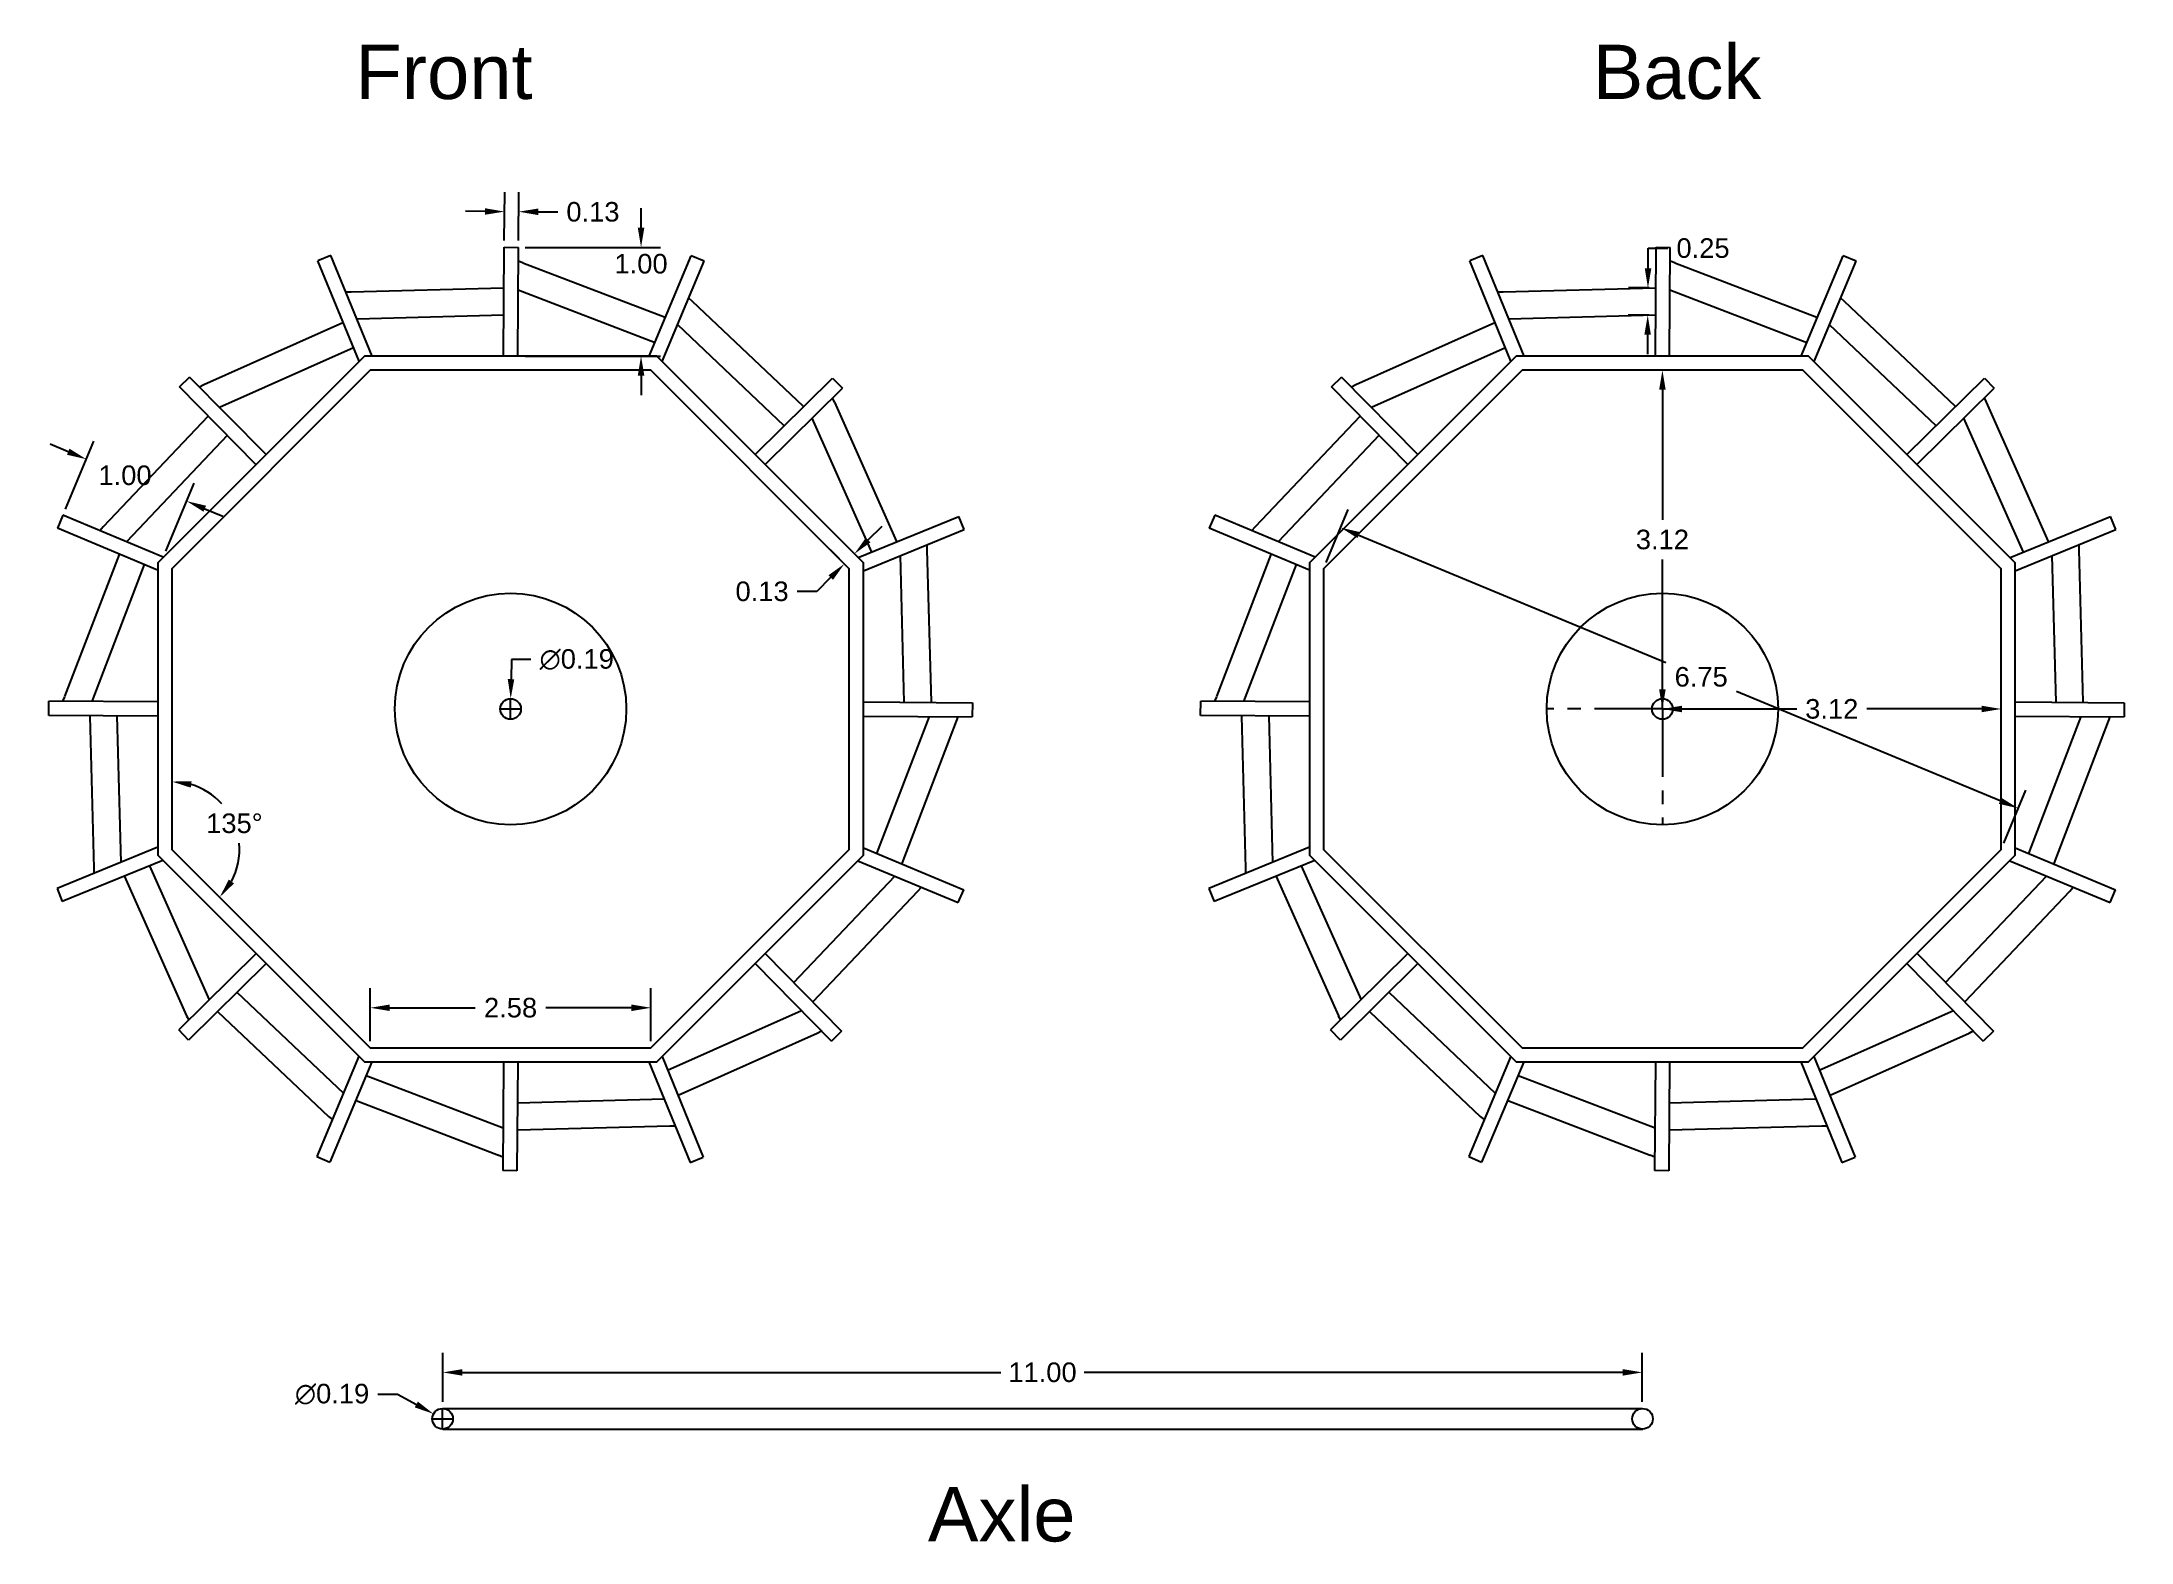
# Model space of a CAD drawing. Header units: inches. Extents: x 1.4 to 20.6, y 2.4 to 16.2.
import ezdxf

# ---------------------------------------------------------------- set-up
doc = ezdxf.new("R2010")
doc.units = ezdxf.units.IN
doc.header["$LTSCALE"] = 0.5
doc.header["$MEASUREMENT"] = 0
doc.linetypes.add('CENTER', pattern=[2, 1.25, -0.25, 0.25, -0.25])
doc.layers.add('Center', color=7, linetype='CENTER')
doc.styles.get("Standard").update_dxf_attribs({"font": 'Arial.ttf'})
doc.dimstyles.get("Standard").update_dxf_attribs({"dimtxt": 0.18, "dimasz": 0.18, "dimexe": 0.18, "dimexo": 0.0625, "dimgap": 0.09, "dimtad": 0, "dimtih": 1, "dimtoh": 1, "dimzin": 0, "dimdsep": 46, "dimtxsty": 'Standard', "dimcen": 0.09, "dimadec": 0, "dimazin": 0, "dimtfac": 1, "dimtofl": 0, "dimtmove": 0, "dimatfit": 3, "dimfxl": 1, "dimtolj": 1, "dimtzin": 0, "dimarcsym": 0})

# ---------------------------------------------------------------- blocks, each defined once
blk = doc.blocks.new('*D4')
at = {"color": 0, "lineweight": -2, "transparency": 16777216}
for p, q in [((8.998, 11.648), (9.126, 11.775)), ((8.735, 11.473), (8.652, 11.556)), ((8.827, 11.565), (8.744, 11.648)), ((8.525, 11.174), (8.345, 11.174)), ((8.652, 11.301), (8.525, 11.174))]:
    blk.add_line(p, q, dxfattribs=at)
at = {"color": 0, "transparency": 16777216}
for points in [[(8.977, 11.669), (9.02, 11.626), (8.871, 11.52)], [(8.631, 11.322), (8.673, 11.28), (8.779, 11.428)]]:
    blk.add_solid(points, dxfattribs=at)
at = {"layer": 'Defpoints', "color": 0, "transparency": 16777216}
for p in [(8.779, 11.428), (8.779, 11.428), (8.871, 11.52)]:
    blk.add_point(p, dxfattribs=at)
at = {"color": 0, "transparency": 16777216, "insert": (8.021, 11.174), "char_height": 0.18, "attachment_point": 5}
blk.add_mtext('\\A1;0.13', dxfattribs=at)
blk = doc.blocks.new('*U5')
for p, q in [((-0.402, -0.305), (0.311, 0.398)), ((0.311, 0.398), (0.402, 0.305)), ((-0.311, -0.398), (0.402, 0.305))]:
    blk.add_line(p, q)
blk = doc.blocks.new('*U6')
at = {"color": 0, "linetype": 'ByBlock', "lineweight": -2, "transparency": 16777216}
for p, rotation in [((5.71, 13.841), 45.00000000000003), ((3.057, 12.745), 90), ((1.957, 10.095), 135), ((9.455, 10.088), 315), ((3.053, 7.443), 180), ((8.355, 7.438), 270), ((5.703, 6.343), 225)]:
    blk.add_blockref('*U5', p, dxfattribs=dict(at, rotation=rotation))
blk.add_blockref('*U5', (8.359, 12.74), dxfattribs=at)
blk = doc.blocks.new('*U7')
for p, q in [((-0.13, 0.487), (-0.25, 0.439)), ((0.129, -0.487), (-0.25, 0.439)), ((0.25, -0.439), (-0.13, 0.487))]:
    blk.add_line(p, q)
blk = doc.blocks.new('*U8')
at = {"color": 0, "linetype": 'ByBlock', "lineweight": -2, "transparency": 16777216}
blk.add_blockref('*U7', (4.183, 13.779), dxfattribs=at)
for p, rotation in [((7.236, 13.776), 315.0000000000001), ((2.022, 11.622), 45.00000000000003), ((9.393, 11.615), 270), ((9.39, 8.562), 225), ((2.019, 8.569), 90.00000000000001), ((4.176, 6.408), 135), ((7.229, 6.405), 180)]:
    blk.add_blockref('*U7', p, dxfattribs=dict(at, rotation=rotation))
blk = doc.blocks.new('*D9')
at = {"color": 0, "lineweight": -2, "transparency": 16777216}
for p, q in [((4.414, 7.036), (4.414, 7.522)), ((6.998, 7.036), (6.998, 7.522)), ((4.594, 7.342), (5.381, 7.342)), ((6.818, 7.342), (6.032, 7.342))]:
    blk.add_line(p, q, dxfattribs=at)
at = {"color": 0, "transparency": 16777216}
for points in [[(4.594, 7.372), (4.594, 7.312), (4.414, 7.342)], [(6.818, 7.372), (6.818, 7.312), (6.998, 7.342)]]:
    blk.add_solid(points, dxfattribs=at)
at = {"layer": 'Defpoints', "color": 0, "transparency": 16777216}
for p in [(6.998, 7.342), (4.414, 6.974), (6.998, 6.974)]:
    blk.add_point(p, dxfattribs=at)
at = {"color": 0, "transparency": 16777216, "insert": (5.706, 7.342), "char_height": 0.18, "attachment_point": 5}
blk.add_mtext('\\A1;2.58', dxfattribs=at)
blk = doc.blocks.new('*D10')
at = {"color": 0, "lineweight": -2, "transparency": 16777216}
for start, end in [(42.4203, 73.399), (331.601, 5.2098)]:
    blk.add_arc((2.588, 8.8), 0.623, start, end, dxfattribs=at)
at = {"color": 0, "transparency": 16777216}
for points in [[(2.762, 9.368), (2.77, 9.427), (2.588, 9.424)], [(3.16, 8.486), (3.112, 8.522), (3.029, 8.36)]]:
    blk.add_solid(points, dxfattribs=at)
at = {"layer": 'Defpoints', "color": 0, "transparency": 16777216}
for p in [(2.588, 11.383), (2.588, 8.8), (2.588, 8.8), (3.211, 8.8), (4.414, 6.974)]:
    blk.add_point(p, dxfattribs=at)
at = {"color": 0, "transparency": 16777216, "insert": (3.164, 9.039), "char_height": 0.18, "attachment_point": 5}
blk.add_mtext('\\A1;135°', dxfattribs=at)
blk = doc.blocks.new('*D11')
at = {"color": 0, "lineweight": -2, "transparency": 16777216}
for p, q in [((6.907, 14.521), (6.907, 14.701)), ((5.84, 14.341), (7.087, 14.341)), ((5.84, 13.34), (7.087, 13.34)), ((6.907, 13.16), (6.907, 12.98))]:
    blk.add_line(p, q, dxfattribs=at)
at = {"color": 0, "transparency": 16777216}
for points in [[(6.877, 14.521), (6.937, 14.521), (6.907, 14.341)], [(6.877, 13.16), (6.937, 13.16), (6.907, 13.34)]]:
    blk.add_solid(points, dxfattribs=at)
at = {"layer": 'Defpoints', "color": 0, "transparency": 16777216}
for p in [(5.778, 14.341), (5.778, 13.34), (6.907, 13.34)]:
    blk.add_point(p, dxfattribs=at)
at = {"color": 0, "transparency": 16777216, "insert": (6.907, 14.189), "char_height": 0.18, "attachment_point": 5}
blk.add_mtext('\\A1;1.00', dxfattribs=at)
blk = doc.blocks.new('*D12')
at = {"color": 0, "lineweight": -2, "transparency": 16777216}
for p, q in [((1.635, 12.46), (1.469, 12.53)), ((1.609, 11.932), (1.87, 12.557)), ((2.533, 11.546), (2.794, 12.171)), ((2.891, 11.935), (3.057, 11.866))]:
    blk.add_line(p, q, dxfattribs=at)
at = {"color": 0, "transparency": 16777216}
for points in [[(1.646, 12.488), (1.623, 12.432), (1.801, 12.391)], [(2.903, 11.963), (2.879, 11.908), (2.725, 12.005)]]:
    blk.add_solid(points, dxfattribs=at)
at = {"layer": 'Defpoints', "color": 0, "transparency": 16777216}
for p in [(2.725, 12.005), (1.585, 11.875), (2.509, 11.489)]:
    blk.add_point(p, dxfattribs=at)
at = {"color": 0, "transparency": 16777216, "insert": (2.157, 12.242), "char_height": 0.18, "attachment_point": 5}
blk.add_mtext('\\A1;1.00', dxfattribs=at)
blk = doc.blocks.new('*D13')
at = {"color": 0, "lineweight": -2, "transparency": 16777216}
for p, q in [((5.648, 14.405), (5.652, 14.85)), ((5.778, 14.404), (5.782, 14.849)), ((5.47, 14.671), (5.29, 14.673)), ((5.96, 14.668), (6.14, 14.667))]:
    blk.add_line(p, q, dxfattribs=at)
at = {"color": 0, "transparency": 16777216}
for points in [[(5.47, 14.701), (5.47, 14.641), (5.65, 14.67)], [(5.96, 14.698), (5.96, 14.638), (5.78, 14.669)]]:
    blk.add_solid(points, dxfattribs=at)
at = {"layer": 'Defpoints', "color": 0, "transparency": 16777216}
for p in [(5.78, 14.669), (5.648, 14.342), (5.778, 14.341)]:
    blk.add_point(p, dxfattribs=at)
at = {"color": 0, "transparency": 16777216, "insert": (6.464, 14.667), "char_height": 0.18, "attachment_point": 5}
blk.add_mtext('\\A1;0.13', dxfattribs=at)
blk = doc.blocks.new('*U26')
for p, q in [((-0.402, -0.305), (0.311, 0.398)), ((0.311, 0.398), (0.402, 0.305)), ((-0.311, -0.398), (0.402, 0.305))]:
    blk.add_line(p, q)
blk = doc.blocks.new('*U27')
at = {"color": 0, "linetype": 'ByBlock', "lineweight": -2, "transparency": 16777216}
for p, rotation in [((5.71, 13.841), 45.00000000000003), ((3.057, 12.745), 90), ((1.957, 10.095), 135), ((9.455, 10.088), 315), ((3.053, 7.443), 180), ((8.355, 7.438), 270), ((5.703, 6.343), 225)]:
    blk.add_blockref('*U26', p, dxfattribs=dict(at, rotation=rotation))
blk.add_blockref('*U26', (8.359, 12.74), dxfattribs=at)
blk = doc.blocks.new('*U28')
for p, q in [((-0.13, 0.487), (-0.25, 0.439)), ((0.129, -0.487), (-0.25, 0.439)), ((0.25, -0.439), (-0.13, 0.487))]:
    blk.add_line(p, q)
blk = doc.blocks.new('*U29')
at = {"color": 0, "linetype": 'ByBlock', "lineweight": -2, "transparency": 16777216}
blk.add_blockref('*U28', (4.183, 13.779), dxfattribs=at)
for p, rotation in [((7.236, 13.776), 315.0000000000001), ((2.022, 11.622), 45.00000000000003), ((9.393, 11.615), 270), ((9.39, 8.562), 225), ((2.019, 8.569), 90.00000000000001), ((4.176, 6.408), 135), ((7.229, 6.405), 180)]:
    blk.add_blockref('*U28', p, dxfattribs=dict(at, rotation=rotation))
blk = doc.blocks.new('*D37')
at = {"color": 0, "lineweight": -2, "transparency": 16777216}
for p, q in [((5.713, 10.547), (5.71, 10.367)), ((5.893, 10.547), (5.713, 10.547)), ((5.616, 10.092), (5.796, 10.092)), ((5.706, 10.002), (5.706, 10.182))]:
    blk.add_line(p, q, dxfattribs=at)
at = {"color": 0, "transparency": 16777216}
blk.add_solid([(5.68, 10.367), (5.74, 10.366), (5.707, 10.187)], dxfattribs=at)
at = {"layer": 'Defpoints', "color": 0, "transparency": 16777216}
for p in [(5.707, 10.187), (5.705, 9.997)]:
    blk.add_point(p, dxfattribs=at)
at = {"color": 0, "transparency": 16777216, "insert": (6.315, 10.547), "char_height": 0.18, "attachment_point": 5}
blk.add_mtext('\\A1;∅0.19', dxfattribs=at)
blk = doc.blocks.new('*D39')
at = {"color": 0, "lineweight": -2, "transparency": 16777216}
for p, q in [((13.214, 11.441), (13.415, 11.928)), ((13.513, 11.692), (16.34, 10.521)), ((19.416, 9.247), (16.99, 10.252)), ((19.45, 8.858), (19.652, 9.345))]:
    blk.add_line(p, q, dxfattribs=at)
at = {"color": 0, "transparency": 16777216}
for points in [[(13.524, 11.72), (13.501, 11.665), (13.347, 11.761)], [(19.428, 9.275), (19.405, 9.219), (19.583, 9.178)]]:
    blk.add_solid(points, dxfattribs=at)
at = {"layer": 'Defpoints', "color": 0, "transparency": 16777216}
for p in [(13.19, 11.383), (19.583, 9.178), (19.426, 8.8)]:
    blk.add_point(p, dxfattribs=at)
at = {"color": 0, "transparency": 16777216, "insert": (16.665, 10.387), "char_height": 0.18, "attachment_point": 5}
blk.add_mtext('\\A1;6.75', dxfattribs=at)
blk = doc.blocks.new('*U40')
for p, q in [((0.699, 0.143), (-0.702, 0.105)), ((0.702, -0.107), (-0.648, -0.143))]:
    blk.add_line(p, q)
blk = doc.blocks.new('*U41')
at = {"color": 0, "linetype": 'ByBlock', "lineweight": -2, "transparency": 16777216}
for p, rotation in [((17.03, 13.831), 337.5000000000001), ((18.406, 13.271), 315), ((14.174, 13.246), 22.49999999999999), ((19.463, 12.226), 292.4999999999999), ((13.129, 12.19), 44.99999999999996), ((20.039, 10.856), 269.9999999999999), ((12.569, 10.814), 67.5), ((12.577, 9.328), 89.99999999999997), ((20.048, 9.37), 247.5), ((13.154, 7.958), 112.5), ((19.487, 7.994), 225), ((14.21, 6.913), 134.9999999999999), ((18.442, 6.937), 202.4999999999999), ((15.587, 6.352), 157.5), ((17.073, 6.361), 180)]:
    blk.add_blockref('*U40', p, dxfattribs=dict(at, rotation=rotation))
blk.add_blockref('*U40', (15.544, 13.823), dxfattribs=at)
blk = doc.blocks.new('*D42')
at = {"color": 0, "lineweight": -2, "transparency": 16777216}
for p, q in [((16.176, 14.147), (16.178, 14.333)), ((16.178, 14.333), (16.358, 14.333)), ((16.185, 13.967), (15.995, 13.968)), ((16.183, 13.717), (15.993, 13.718)), ((16.172, 13.537), (16.171, 13.357))]:
    blk.add_line(p, q, dxfattribs=at)
at = {"color": 0, "transparency": 16777216}
for points in [[(16.146, 14.147), (16.206, 14.147), (16.175, 13.967)], [(16.142, 13.537), (16.202, 13.537), (16.173, 13.717)]]:
    blk.add_solid(points, dxfattribs=at)
at = {"layer": 'Defpoints', "color": 0, "transparency": 16777216}
for p in [(16.248, 13.966), (16.173, 13.717), (16.246, 13.716)]:
    blk.add_point(p, dxfattribs=at)
at = {"color": 0, "transparency": 16777216, "insert": (16.682, 14.333), "char_height": 0.18, "attachment_point": 5}
blk.add_mtext('\\A1;0.25', dxfattribs=at)
blk = doc.blocks.new('*U43')
for p, q in [((0.699, 0.143), (-0.702, 0.105)), ((0.702, -0.107), (-0.648, -0.143))]:
    blk.add_line(p, q)
blk = doc.blocks.new('*U44')
at = {"color": 0, "linetype": 'ByBlock', "lineweight": -2, "transparency": 16777216}
for p, rotation in [((17.03, 13.831), 337.5000000000001), ((18.406, 13.271), 315), ((14.174, 13.246), 22.49999999999999), ((19.463, 12.226), 292.4999999999999), ((13.129, 12.19), 44.99999999999996), ((20.039, 10.856), 269.9999999999999), ((12.569, 10.814), 67.5), ((12.577, 9.328), 89.99999999999997), ((20.048, 9.37), 247.5), ((13.154, 7.958), 112.5), ((19.487, 7.994), 225), ((14.21, 6.913), 134.9999999999999), ((18.442, 6.937), 202.4999999999999), ((15.587, 6.352), 157.5), ((17.073, 6.361), 180)]:
    blk.add_blockref('*U43', p, dxfattribs=dict(at, rotation=rotation))
blk.add_blockref('*U43', (15.544, 13.823), dxfattribs=at)
blk = doc.blocks.new('*D46')
at = {"color": 0, "lineweight": -2, "transparency": 16777216}
for p, q in [((16.246, 13.21), (16.128, 13.21)), ((16.308, 13.03), (16.308, 11.833)), ((16.308, 10.272), (16.308, 11.469)), ((16.246, 10.092), (16.128, 10.092))]:
    blk.add_line(p, q, dxfattribs=at)
at = {"color": 0, "transparency": 16777216}
for points in [[(16.278, 13.03), (16.338, 13.03), (16.308, 13.21)], [(16.278, 10.272), (16.338, 10.272), (16.308, 10.092)]]:
    blk.add_solid(points, dxfattribs=at)
at = {"layer": 'Defpoints', "color": 0, "transparency": 16777216}
for p in [(16.308, 13.21), (16.308, 13.21), (16.308, 10.092)]:
    blk.add_point(p, dxfattribs=at)
at = {"color": 0, "transparency": 16777216, "insert": (16.308, 11.651), "char_height": 0.18, "attachment_point": 5}
blk.add_mtext('\\A1;3.12', dxfattribs=at)
blk = doc.blocks.new('*D47')
at = {"color": 0, "lineweight": -2, "transparency": 16777216}
for p, q in [((16.308, 10.154), (16.308, 10.272)), ((19.426, 10.154), (19.426, 10.272)), ((16.488, 10.092), (17.544, 10.092)), ((19.246, 10.092), (18.19, 10.092))]:
    blk.add_line(p, q, dxfattribs=at)
at = {"color": 0, "transparency": 16777216}
for points in [[(16.488, 10.122), (16.488, 10.062), (16.308, 10.092)], [(19.246, 10.122), (19.246, 10.062), (19.426, 10.092)]]:
    blk.add_solid(points, dxfattribs=at)
at = {"layer": 'Defpoints', "color": 0, "transparency": 16777216}
for p in [(16.308, 10.092), (19.426, 10.092), (19.426, 10.092)]:
    blk.add_point(p, dxfattribs=at)
at = {"color": 0, "transparency": 16777216, "insert": (17.867, 10.092), "char_height": 0.18, "attachment_point": 5}
blk.add_mtext('\\A1;3.12', dxfattribs=at)
blk = doc.blocks.new('*D48')
at = {"color": 0, "lineweight": -2, "transparency": 16777216}
for p, q in [((5.082, 3.716), (5.082, 4.166)), ((16.123, 3.716), (16.123, 4.166)), ((5.262, 3.986), (10.218, 3.986)), ((15.943, 3.986), (10.987, 3.986))]:
    blk.add_line(p, q, dxfattribs=at)
at = {"color": 0, "transparency": 16777216}
for points in [[(5.262, 4.016), (5.262, 3.956), (5.082, 3.986)], [(15.943, 4.016), (15.943, 3.956), (16.123, 3.986)]]:
    blk.add_solid(points, dxfattribs=at)
at = {"layer": 'Defpoints', "color": 0, "transparency": 16777216}
for p in [(16.123, 3.986), (5.082, 3.654), (16.123, 3.654)]:
    blk.add_point(p, dxfattribs=at)
at = {"color": 0, "transparency": 16777216, "insert": (10.602, 3.986), "char_height": 0.18, "attachment_point": 5}
blk.add_mtext('\\A1;11.00', dxfattribs=at)
blk = doc.blocks.new('*D49')
at = {"color": 0, "lineweight": -2, "transparency": 16777216}
for p, q in [((4.484, 3.785), (4.664, 3.785)), ((4.664, 3.785), (4.839, 3.69)), ((4.99, 3.559), (5.17, 3.559)), ((5.08, 3.469), (5.08, 3.649))]:
    blk.add_line(p, q, dxfattribs=at)
at = {"color": 0, "transparency": 16777216}
blk.add_solid([(4.853, 3.717), (4.824, 3.664), (4.997, 3.604)], dxfattribs=at)
at = {"layer": 'Defpoints', "color": 0, "transparency": 16777216}
for p in [(4.997, 3.604), (5.164, 3.514)]:
    blk.add_point(p, dxfattribs=at)
at = {"color": 0, "transparency": 16777216, "insert": (4.063, 3.785), "char_height": 0.18, "attachment_point": 5}
blk.add_mtext('\\A1;∅0.19', dxfattribs=at)

msp = doc.modelspace()

# ---------------------------------------------------------------- linework, layer by layer
for p, q in [((5.819, 14.197), (5.777, 14.213)), ((16.421, 14.197), (16.379, 14.213)), ((4.24, 13.928), (4.192, 13.928)), ((7.382, 13.841), (7.346, 13.872)), ((14.842, 13.928), (14.794, 13.928)), ((16.243, 13.966), (16.248, 13.966)), ((17.984, 13.841), (17.949, 13.872)), ((2.883, 13.075), (2.843, 13.055)), ((8.689, 12.915), (8.67, 12.955)), ((13.485, 13.075), (13.446, 13.055)), ((19.291, 12.915), (19.272, 12.955)), ((1.957, 11.768), (1.924, 11.733)), ((12.559, 11.768), (12.527, 11.733)), ((9.542, 11.558), (9.542, 11.606)), ((20.144, 11.558), (20.144, 11.606)), ((1.601, 10.205), (1.582, 10.163)), ((12.203, 10.205), (12.184, 10.163)), ((9.811, 9.979), (9.827, 10.021)), ((20.414, 9.979), (20.429, 10.021)), ((1.87, 8.626), (1.87, 8.578)), ((12.472, 8.626), (12.472, 8.578)), ((9.456, 8.416), (9.487, 8.451)), ((20.058, 8.416), (20.089, 8.451)), ((2.723, 7.269), (2.743, 7.23)), ((8.529, 7.109), (8.568, 7.13)), ((13.325, 7.269), (13.345, 7.23)), ((19.131, 7.109), (19.17, 7.13)), ((4.03, 6.342), (4.066, 6.313)), ((7.172, 6.256), (7.22, 6.256)), ((14.632, 6.342), (14.668, 6.313)), ((17.775, 6.256), (17.822, 6.256)), ((5.593, 5.987), (5.635, 5.97)), ((16.195, 5.987), (16.237, 5.97)), ((5.082, 3.654), (16.125, 3.654)), ((5.082, 3.464), (16.127, 3.464))]:
    msp.add_line(p, q)
for points in [[(4.361, 13.34), (2.458, 11.437), (2.458, 8.746), (4.361, 6.844), (7.051, 6.844), (8.954, 8.746), (8.954, 11.437), (7.051, 13.34)], [(14.963, 13.34), (13.06, 11.437), (13.06, 8.746), (14.963, 6.844), (17.654, 6.844), (19.556, 8.746), (19.556, 11.437), (17.654, 13.34)], [(4.414, 13.21), (2.588, 11.383), (2.588, 8.8), (4.414, 6.974), (6.998, 6.974), (8.824, 8.8), (8.824, 11.383), (6.998, 13.21)], [(15.017, 13.21), (13.19, 11.383), (13.19, 8.8), (15.017, 6.974), (17.6, 6.974), (19.426, 8.8), (19.426, 11.383), (17.6, 13.21)]]:
    msp.add_lwpolyline(points, close=True)
for centre, radius in [((5.706, 10.092), 1.065), ((16.308, 10.092), 1.065), ((5.706, 10.092), 0.095), ((16.308, 10.092), 0.095), ((5.08, 3.559), 0.095), ((16.125, 3.559), 0.095)]:
    msp.add_circle(centre, radius)
at = {"layer": 'Center'}
for q in [(16.308, 11.157), (15.243, 10.092), (16.308, 9.027), (17.373, 10.092)]:
    msp.add_line((16.308, 10.092), q, dxfattribs=at)

# ---------------------------------------------------------------- block references
for name, p in [('*U6', (0, 0)), ('*U8', (0, 0)), ('*U44', (-10.602, 0)), ('*U27', (10.602, 0)), ('*U29', (10.602, 0)), ('*U41', (0, 0))]:
    msp.add_blockref(name, p)

# ---------------------------------------------------------------- texts
at = {"char_height": 0.5, "attachment_point": 1}
for s, insert in [('Front', (4.278, 16.206)), ('Back', (15.666, 16.206)), ('Axle', (9.547, 2.93))]:
    msp.add_mtext_dynamic_manual_height_columns(s, width=4.04456, gutter_width=600, heights=[0], dxfattribs=dict(at, insert=insert))

# ---------------------------------------------------------------- dimensions: what is measured, and where the dimension line sits
dim = msp.add_aligned_dim(p1=(5.648, 14.342), p2=(5.778, 14.341), distance=0.328, dimstyle='Standard')
dim.commit()
dim.dimension.update_dxf_attribs({"geometry": '*D13', "text_midpoint": (6.464, 14.667)})
for base, p1, p2, angle, picture, middle, dimtype in [((6.907, 13.34), (5.778, 14.341), (5.778, 13.34), 90, '*D11', (6.907, 14.189), 160), ((16.173, 13.717), (16.248, 13.966), (16.246, 13.716), 269.601, '*D42', (16.682, 14.333), 161), ((2.725, 12.005), (1.585, 11.875), (2.509, 11.489), 337.3177, '*D12', (2.157, 12.242), 161), ((19.583, 9.178), (13.19, 11.383), (19.426, 8.8), 337.5, '*D39', (16.665, 10.387), 161)]:
    dim = msp.add_linear_dim(base=base, p1=p1, p2=p2, angle=angle, dimstyle='Standard')
    dim.commit()
    dim.dimension.update_dxf_attribs({"geometry": picture, "text_midpoint": middle, "dimtype": dimtype})
for base, p1, p2, angle, picture, middle in [((16.308, 13.21), (16.308, 10.092), (16.308, 13.21), 90, '*D46', (16.308, 11.651)), ((8.779, 11.428), (8.871, 11.52), (8.779, 11.428), 225, '*D4', (8.021, 11.174))]:
    dim = msp.add_linear_dim(base=base, p1=p1, p2=p2, angle=angle, dimstyle='Standard')
    dim.commit()
    dim.dimension.update_dxf_attribs({"geometry": picture, "text_midpoint": middle})
dim = msp.add_angular_dim_2l(base=(3.211, 8.8), line1=((2.588, 8.8), (4.414, 6.974)), line2=((2.588, 11.383), (2.588, 8.8)), dimstyle='Standard')
dim.commit()
dim.dimension.update_dxf_attribs({"geometry": '*D10', "text_midpoint": (3.164, 9.039)})
dim = msp.add_diameter_dim_2p(p1=(5.705, 9.997), p2=(5.707, 10.187), dimstyle='Standard')
dim.commit()
dim.dimension.update_dxf_attribs({"geometry": '*D37', "text_midpoint": (6.315, 10.547)})
for base, p1, p2, picture, middle in [((19.426, 10.092), (16.308, 10.092), (19.426, 10.092), '*D47', (17.867, 10.092)), ((6.998, 7.342), (4.414, 6.974), (6.998, 6.974), '*D9', (5.706, 7.342))]:
    dim = msp.add_linear_dim(base=base, p1=p1, p2=p2, dimstyle='Standard')
    dim.commit()
    dim.dimension.update_dxf_attribs({"geometry": picture, "text_midpoint": middle})
dim = msp.add_linear_dim(base=(16.123, 3.986), p1=(5.082, 3.654), p2=(16.123, 3.654), text='11.00', dimstyle='Standard')
dim.commit()
dim.dimension.update_dxf_attribs({"geometry": '*D48', "text_midpoint": (10.602, 3.986)})
dim = msp.add_diameter_dim_2p(p1=(5.164, 3.514), p2=(4.997, 3.604), dimstyle='Standard')
dim.commit()
dim.dimension.update_dxf_attribs({"geometry": '*D49', "text_midpoint": (4.063, 3.785), "dimtype": 163})

doc.saveas('drawing.dxf')
